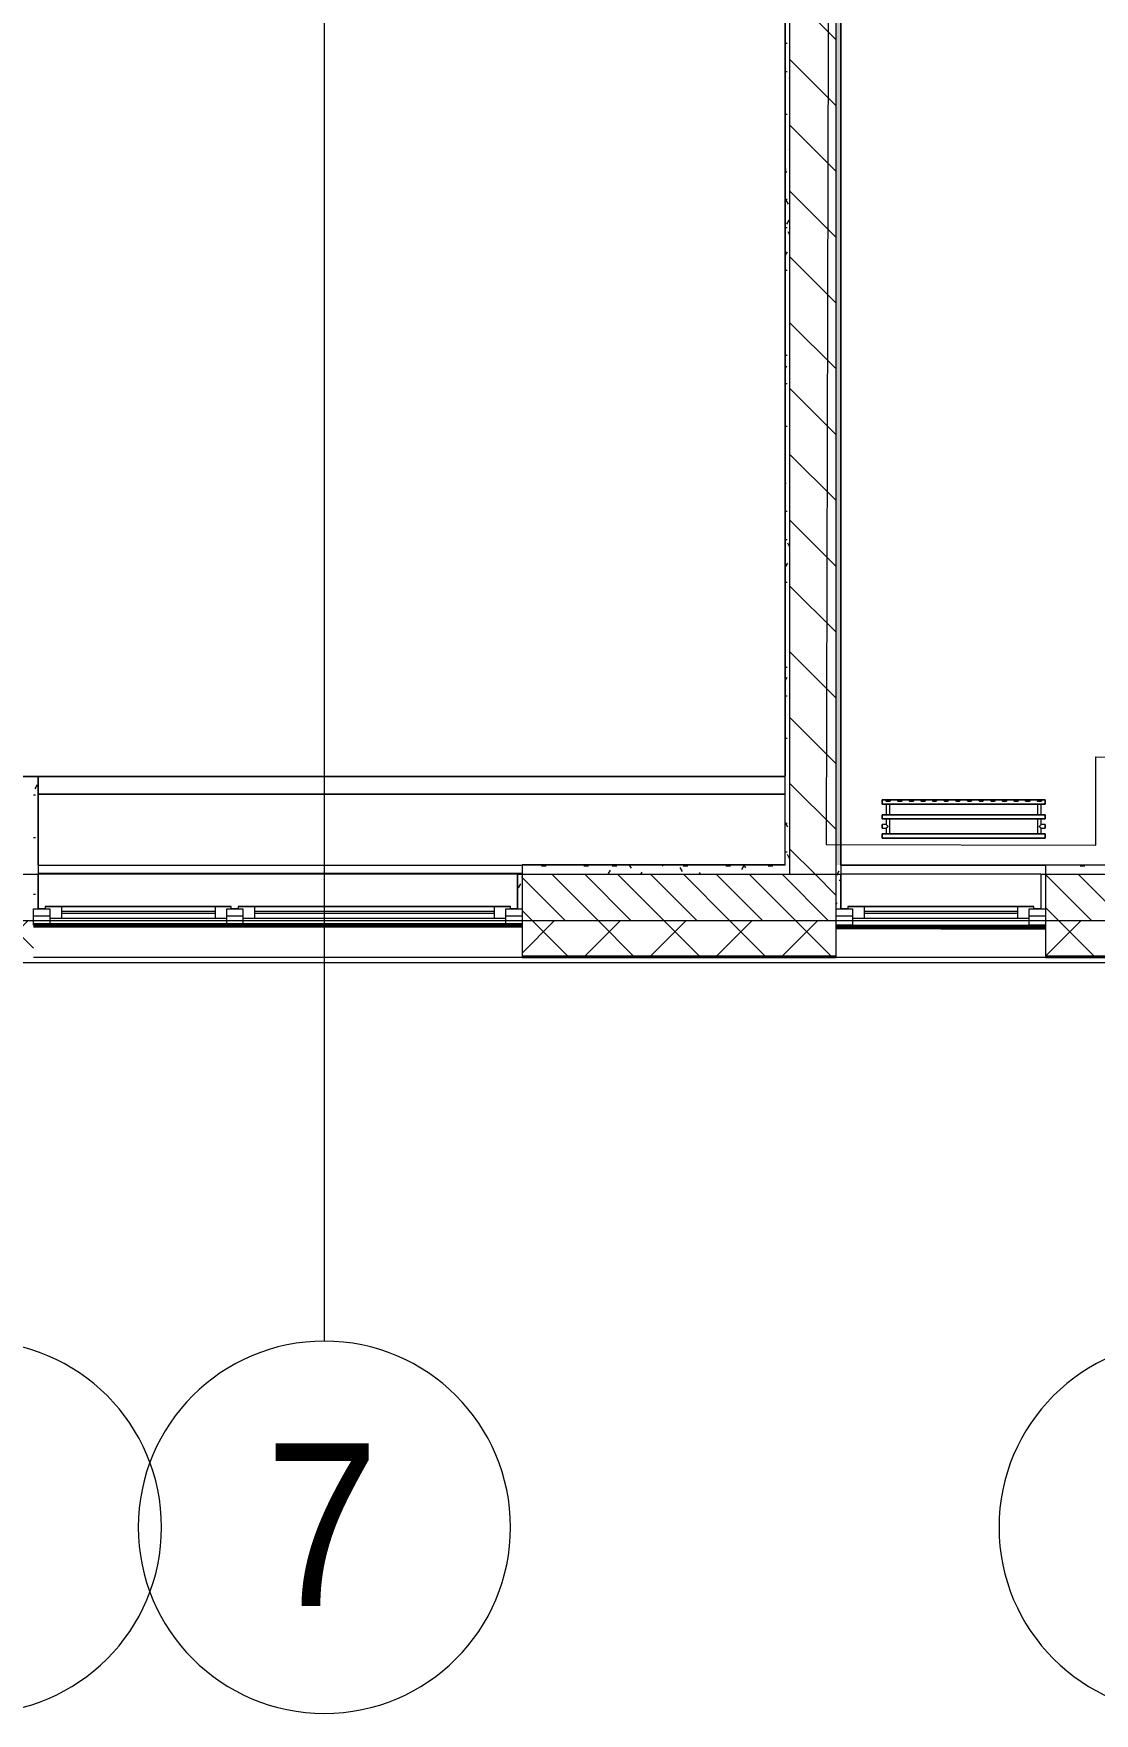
# Model space of a CAD drawing. Header units: millimetres. Extents: x -1113 to 415037, y -3642 to 28069.
# Drawn here: x 17325 to 21885, y -3642 to 3577 of the extents above; entities that cross this region are included whole.
import ezdxf

# ---------------------------------------------------------------- set-up
doc = ezdxf.new("R2010")
doc.units = ezdxf.units.MM
doc.linetypes.add('Осевая', pattern=[6350, 1270, -952.5, 3175, -952.5])
for name, color, linetype, lineweight in [('0) Стена 3.93м', 3, 'Continuous', 60), ('1) Окна 2.25м-', 6, 'Continuous', 60), ('A-AREA-BNDY', 7, 'Continuous', 5), ('A-FLOR', 7, 'Continuous', 9), ('A-GLAZ', 7, 'Continuous', 9), ('A-GLAZ-1', 7, 'Continuous', 5), ('A-WALL', 7, 'Continuous', 5), ('I-WALL', 7, 'Continuous', 5), ('Оси', 7, 'Continuous', 9), ('Оси-1', 7, 'Continuous', 20), ('Оси-2', 7, 'Осевая', 9)]:
    doc.layers.add(name, color=color, linetype=linetype, lineweight=lineweight)
for name, color, linetype, lineweight, true_color in [('A-WALL-1', 9, 'Continuous', 5, 0x808080), ('A-WALL-FNSH-1', 9, 'Continuous', 5, 0x808080), ('M-EQPM-1', 7, 'Continuous', 9, 0xb2b2b2)]:
    doc.layers.add(name, color=color, linetype=linetype, lineweight=lineweight, true_color=true_color)
doc.styles.add('Arial', font='arial.ttf', dxfattribs={"width": 0.9, "height": 700})
pattern_1 = [(0, (0, 0), (243.84, 60.96), [20.117, -162.763, 20.117, -162.763, -975.36]), (0, (0, 0), (243.84, 60.96), [-365.76, 20.117, -345.643, 20.117, -162.763, -426.72]), (0, (0, 0), (243.84, 60.96), [-914.4, 20.117, -101.803, 20.117, -284.683]), (120, (91.44, 30.48), (-174.71291, 180.69163), [20.117, -162.763, 20.117, -162.763, -975.36]), (120, (91.44, 30.48), (-174.71291, 180.69163), [-365.76, 20.117, -345.643, 20.117, -162.763, -426.72]), (120, (91.44, 30.48), (-174.71291, 180.69163), [-914.4, 20.117, -101.803, 20.117, -284.683]), (240, (121.92, 152.4), (-69.12709, -241.65163), [20.117, -162.763, 20.117, -162.763, -975.36]), (240, (121.92, 152.4), (-69.12709, -241.65163), [-365.76, 20.117, -345.643, 20.117, -162.763, -426.72]), (240, (121.92, 152.4), (-69.12709, -241.65163), [-914.4, 20.117, -101.803, 20.117, -284.683])]

# ---------------------------------------------------------------- blocks, each defined once
blk = doc.blocks.new('120_Окно_СКБ_2Ст - 120_Окно_СКБ_2Ст 2100х2500 _мал створка справа_-22445857-Объем проектирования 1 этажа')
at = {"layer": 'A-GLAZ'}
for p, q in [((-1050, -127), (-1050, -57)), ((-1050, -57), (-980, -57)), ((-980, -57), (-980, -127)), ((150, -127), (150, -57)), ((150, -57), (220, -57)), ((220, -57), (220, -127)), ((980, -127), (980, -57)), ((980, -57), (1050, -57)), ((1050, -57), (1050, -127)), ((-980, -127), (-1050, -127)), ((-980, -127), (-1000, -127)), ((-1000, -127), (-1000, -137)), ((-1000, -137), (170, -137)), ((170, -137), (-1000, -137)), ((150, -87), (-980, -87)), ((-980, -87), (-980, -127)), ((-930, -137), (-930, -87)), ((100, -137), (100, -87)), ((150, -127), (150, -87)), ((220, -127), (150, -127)), ((170, -127), (150, -127)), ((170, -137), (170, -127)), ((220, -127), (200, -127)), ((200, -127), (200, -137)), ((200, -137), (1000, -137)), ((1000, -137), (200, -137)), ((980, -87), (220, -87)), ((220, -87), (220, -127)), ((270, -137), (270, -87)), ((930, -137), (930, -87)), ((980, -127), (980, -87)), ((1050, -127), (980, -127)), ((1000, -127), (980, -127)), ((1000, -137), (1000, -127))]:
    blk.add_line(p, q, dxfattribs=at)
at = {"layer": 'A-GLAZ-1'}
for p, q in [((1050, -57), (-1050, -57)), ((-1030, -127), (-1000, -127)), ((-930, -107), (100, -107)), ((100, -117), (-930, -117)), ((170, -127), (200, -127)), ((270, -107), (930, -107)), ((930, -117), (270, -117)), ((1000, -127), (1030, -127))]:
    blk.add_line(p, q, dxfattribs=at)
blk = doc.blocks.new('120_Окно_СКБ_1Ст - 120_Окно_СКБ_1Ст 900х2500_h_-V46-Объем проектирования 1 этажа')
at = {"layer": 'A-GLAZ'}
for p, q in [((-450, -127), (-450, -57)), ((-450, -57), (-380, -57)), ((-380, -57), (-380, -127)), ((380, -127), (380, -57)), ((380, -57), (450, -57)), ((450, -57), (450, -127)), ((-380, -127), (-450, -127)), ((-380, -127), (-400, -127)), ((-400, -127), (-400, -137)), ((-400, -137), (400, -137)), ((400, -137), (-400, -137)), ((380, -87), (-380, -87)), ((-380, -87), (-380, -127)), ((-330, -137), (-330, -87)), ((330, -137), (330, -87)), ((380, -127), (380, -87)), ((450, -127), (380, -127)), ((400, -127), (380, -127)), ((400, -137), (400, -127))]:
    blk.add_line(p, q, dxfattribs=at)
at = {"layer": 'A-GLAZ-1'}
for p, q in [((450, -57), (-450, -57)), ((-430, -127), (-400, -127)), ((-330, -107), (330, -107)), ((330, -117), (-330, -117)), ((400, -127), (430, -127))]:
    blk.add_line(p, q, dxfattribs=at)
blk = doc.blocks.new('radiator_prado_classic_z_tip_30_po exemplyaru - Classic Z Тип 30-500-30677900-Объем проектирования 1 этажа')
at = {"layer": 'M-EQPM-1'}
for p, q in [((0, 228), (0, 210)), ((700, 228), (0, 228)), ((0, 210), (0, 228)), ((0, 228), (12.5, 228)), ((12.5, 228), (37.5, 228)), ((37.5, 228), (12.5, 228)), ((12.5, 228), (37.5, 228)), ((12.5, 228), (17.5, 223)), ((12.5, 228), (17.5, 223)), ((32.5, 223), (17.5, 223)), ((17.5, 223), (32.5, 223)), ((32.5, 223), (37.5, 228)), ((37.5, 228), (32.5, 223)), ((37.5, 228), (62.5, 228)), ((62.5, 228), (87.5, 228)), ((87.5, 228), (62.5, 228)), ((62.5, 228), (87.5, 228)), ((62.5, 228), (67.5, 223)), ((62.5, 228), (67.5, 223)), ((82.5, 223), (67.5, 223)), ((67.5, 223), (82.5, 223)), ((82.5, 223), (87.5, 228)), ((87.5, 228), (82.5, 223)), ((87.5, 228), (112.5, 228)), ((112.5, 228), (137.5, 228)), ((137.5, 228), (112.5, 228)), ((112.5, 228), (137.5, 228)), ((112.5, 228), (117.5, 223)), ((112.5, 228), (117.5, 223)), ((132.5, 223), (117.5, 223)), ((117.5, 223), (132.5, 223)), ((132.5, 223), (137.5, 228)), ((137.5, 228), (132.5, 223)), ((137.5, 228), (162.5, 228)), ((162.5, 228), (187.5, 228)), ((187.5, 228), (162.5, 228)), ((162.5, 228), (187.5, 228)), ((162.5, 228), (167.5, 223)), ((162.5, 228), (167.5, 223)), ((182.5, 223), (167.5, 223)), ((167.5, 223), (182.5, 223)), ((182.5, 223), (187.5, 228)), ((187.5, 228), (182.5, 223)), ((187.5, 228), (212.5, 228)), ((212.5, 228), (237.5, 228)), ((237.5, 228), (212.5, 228)), ((212.5, 228), (237.5, 228)), ((212.5, 228), (217.5, 223)), ((212.5, 228), (217.5, 223)), ((232.5, 223), (217.5, 223)), ((217.5, 223), (232.5, 223)), ((232.5, 223), (237.5, 228)), ((237.5, 228), (232.5, 223)), ((237.5, 228), (262.5, 228)), ((262.5, 228), (287.5, 228)), ((287.5, 228), (262.5, 228)), ((262.5, 228), (287.5, 228)), ((262.5, 228), (267.5, 223)), ((262.5, 228), (267.5, 223)), ((282.5, 223), (267.5, 223)), ((267.5, 223), (282.5, 223)), ((282.5, 223), (287.5, 228)), ((287.5, 228), (282.5, 223)), ((287.5, 228), (312.5, 228)), ((312.5, 228), (337.5, 228)), ((337.5, 228), (312.5, 228)), ((312.5, 228), (337.5, 228)), ((312.5, 228), (317.5, 223)), ((312.5, 228), (317.5, 223)), ((332.5, 223), (317.5, 223)), ((317.5, 223), (332.5, 223)), ((332.5, 223), (337.5, 228)), ((337.5, 228), (332.5, 223)), ((337.5, 228), (362.5, 228)), ((362.5, 228), (387.5, 228)), ((387.5, 228), (362.5, 228)), ((362.5, 228), (387.5, 228)), ((362.5, 228), (367.5, 223)), ((362.5, 228), (367.5, 223)), ((382.5, 223), (367.5, 223)), ((367.5, 223), (382.5, 223)), ((382.5, 223), (387.5, 228)), ((387.5, 228), (382.5, 223)), ((387.5, 228), (412.5, 228)), ((412.5, 228), (437.5, 228)), ((437.5, 228), (412.5, 228)), ((412.5, 228), (437.5, 228)), ((412.5, 228), (417.5, 223)), ((412.5, 228), (417.5, 223)), ((432.5, 223), (417.5, 223)), ((417.5, 223), (432.5, 223)), ((432.5, 223), (437.5, 228)), ((437.5, 228), (432.5, 223)), ((437.5, 228), (462.5, 228)), ((462.5, 228), (487.5, 228)), ((487.5, 228), (462.5, 228)), ((462.5, 228), (487.5, 228)), ((462.5, 228), (467.5, 223)), ((462.5, 228), (467.5, 223)), ((482.5, 223), (467.5, 223)), ((467.5, 223), (482.5, 223)), ((482.5, 223), (487.5, 228)), ((487.5, 228), (482.5, 223)), ((487.5, 228), (512.5, 228)), ((512.5, 228), (537.5, 228)), ((537.5, 228), (512.5, 228)), ((512.5, 228), (537.5, 228)), ((512.5, 228), (517.5, 223)), ((512.5, 228), (517.5, 223)), ((532.5, 223), (517.5, 223)), ((517.5, 223), (532.5, 223)), ((532.5, 223), (537.5, 228)), ((537.5, 228), (532.5, 223)), ((537.5, 228), (562.5, 228)), ((562.5, 228), (587.5, 228)), ((587.5, 228), (562.5, 228)), ((562.5, 228), (587.5, 228)), ((562.5, 228), (567.5, 223)), ((562.5, 228), (567.5, 223)), ((582.5, 223), (567.5, 223)), ((567.5, 223), (582.5, 223)), ((582.5, 223), (587.5, 228)), ((587.5, 228), (582.5, 223)), ((587.5, 228), (612.5, 228)), ((612.5, 228), (637.5, 228)), ((637.5, 228), (612.5, 228)), ((612.5, 228), (637.5, 228)), ((612.5, 228), (617.5, 223)), ((617.5, 223), (612.5, 228)), ((632.5, 223), (617.5, 223)), ((617.5, 223), (632.5, 223)), ((632.5, 223), (637.5, 228)), ((637.5, 228), (632.5, 223)), ((637.5, 228), (662.5, 228)), ((662.5, 228), (687.5, 228)), ((687.5, 228), (662.5, 228)), ((662.5, 228), (687.5, 228)), ((662.5, 228), (667.5, 223)), ((662.5, 228), (667.5, 223)), ((682.5, 223), (667.5, 223)), ((667.5, 223), (682.5, 223)), ((682.5, 223), (687.5, 228)), ((687.5, 228), (682.5, 223)), ((689.2, 228), (700, 228)), ((700, 210), (700, 228)), ((700, 228), (700, 210)), ((0, 210), (700, 210)), ((17.8, 210), (0, 210)), ((700, 164), (0, 164)), ((0, 164), (0, 146)), ((0, 146), (0, 164)), ((0, 164), (17.8, 164)), ((0, 146), (700, 146)), ((18.5, 146), (0, 146)), ((17.5, 210), (17.5, 164)), ((17.5, 210), (17.5, 164)), ((17.8, 210), (17.5, 210)), ((17.5, 210), (17.8, 210)), ((17.8, 210), (17.5, 210)), ((17.5, 210), (32.5, 210)), ((17.8, 164), (17.5, 164)), ((17.5, 164), (17.8, 164)), ((17.8, 164), (17.5, 164)), ((17.5, 164), (32.5, 164)), ((17.5, 146), (17.5, 121.5)), ((17.5, 146), (17.5, 121.5)), ((17.5, 146), (18.5, 146)), ((18.5, 146), (17.5, 146)), ((17.5, 146), (18.5, 146)), ((32.5, 146), (17.5, 146)), ((32.2, 210), (17.8, 210)), ((17.8, 210), (32.2, 210)), ((32.2, 210), (17.8, 210)), ((32.2, 164), (17.8, 164)), ((17.8, 164), (32.2, 164)), ((32.2, 164), (17.8, 164)), ((18.5, 146), (32.2, 146)), ((32.2, 146), (18.5, 146)), ((18.5, 146), (32.2, 146)), ((32.5, 210), (32.2, 210)), ((32.2, 210), (32.5, 210)), ((32.5, 210), (32.2, 210)), ((667.8, 210), (32.2, 210)), ((32.5, 164), (32.2, 164)), ((32.2, 164), (32.5, 164)), ((32.5, 164), (32.2, 164)), ((32.2, 164), (667.8, 164)), ((32.2, 146), (32.5, 146)), ((32.5, 146), (32.2, 146)), ((32.2, 146), (32.5, 146)), ((667.8, 146), (32.2, 146)), ((32.5, 164), (32.5, 210)), ((32.5, 164), (32.5, 210)), ((32.5, 82), (32.5, 146)), ((32.5, 82), (32.5, 146)), ((667.5, 210), (667.5, 164)), ((667.5, 210), (667.5, 164)), ((667.8, 210), (667.5, 210)), ((667.5, 210), (682.5, 210)), ((667.8, 210), (667.5, 210)), ((667.5, 210), (667.8, 210)), ((667.8, 164), (667.5, 164)), ((667.5, 164), (682.5, 164)), ((667.8, 164), (667.5, 164)), ((667.5, 164), (667.8, 164)), ((667.5, 146), (667.5, 82)), ((667.5, 146), (667.5, 82)), ((667.5, 146), (667.8, 146)), ((682.5, 146), (667.5, 146)), ((667.5, 146), (667.8, 146)), ((667.8, 146), (667.5, 146)), ((668.5, 210), (667.8, 210)), ((682.2, 210), (667.8, 210)), ((667.8, 210), (682.2, 210)), ((675, 164), (667.8, 164)), ((682.2, 164), (667.8, 164)), ((667.8, 164), (682.2, 164)), ((667.8, 146), (675, 146)), ((667.8, 146), (681.5, 146)), ((681.5, 146), (667.8, 146)), ((671.2, 210), (668.5, 210)), ((673.1, 210), (671.2, 210)), ((682.2, 210), (673.1, 210)), ((678.7, 164), (675, 164)), ((675, 146), (681.5, 146)), ((682.2, 164), (678.7, 164)), ((681.5, 146), (682.5, 146)), ((681.5, 146), (682.5, 146)), ((682.5, 146), (681.5, 146)), ((700, 146), (681.5, 146)), ((682.5, 210), (682.2, 210)), ((682.5, 210), (682.2, 210)), ((682.2, 210), (682.5, 210)), ((700, 210), (682.2, 210)), ((682.5, 164), (682.2, 164)), ((682.5, 164), (682.2, 164)), ((682.2, 164), (682.5, 164)), ((682.2, 164), (700, 164)), ((682.5, 164), (682.5, 210)), ((682.5, 164), (682.5, 210)), ((682.5, 121.5), (682.5, 146)), ((682.5, 121.5), (682.5, 146)), ((700, 146), (700, 164)), ((700, 164), (700, 146)), ((17.5, 121.5), (0, 121.5)), ((17.5, 121.5), (0, 121.5)), ((0, 121.5), (0, 120.5)), ((0, 106.5), (0, 121.5)), ((0, 120.5), (0, 107.5)), ((0, 120.5), (0, 119.3)), ((0, 114), (0, 120.5)), ((0, 120.5), (0, 120.5)), ((0, 119.3), (0, 117.8)), ((0, 117.8), (0, 114)), ((0, 114), (0, 110.3)), ((0, 107.5), (0, 114)), ((0, 110.3), (0, 108.7)), ((0, 108.7), (0, 107.5)), ((0, 107.5), (0, 106.5)), ((0, 107.5), (0, 107.5)), ((0, 106.5), (17.5, 106.5)), ((0, 106.5), (17.5, 106.5)), ((700, 82), (0, 82)), ((0, 82), (0, 64)), ((0, 64), (0, 82)), ((0, 82), (18.5, 82)), ((17.5, 106.5), (17.5, 82)), ((17.5, 106.5), (17.5, 82)), ((18.5, 82), (17.5, 82)), ((17.5, 82), (18.5, 82)), ((18.5, 82), (17.5, 82)), ((17.5, 82), (32.5, 82)), ((32.2, 82), (18.5, 82)), ((18.5, 82), (32.2, 82)), ((32.2, 82), (18.5, 82)), ((32.5, 82), (32.2, 82)), ((32.2, 82), (32.5, 82)), ((32.5, 82), (32.2, 82)), ((32.2, 82), (667.8, 82)), ((667.8, 82), (667.5, 82)), ((667.5, 82), (682.5, 82)), ((667.8, 82), (667.5, 82)), ((667.5, 82), (667.8, 82)), ((669.7, 82), (667.8, 82)), ((681.5, 82), (667.8, 82)), ((667.8, 82), (681.5, 82)), ((681.5, 82), (669.7, 82)), ((682.5, 82), (681.5, 82)), ((682.5, 82), (681.5, 82)), ((681.5, 82), (682.5, 82)), ((681.5, 82), (700, 82)), ((700, 121.5), (682.5, 121.5)), ((700, 121.5), (682.5, 121.5)), ((682.5, 82), (682.5, 106.5)), ((682.5, 106.5), (700, 106.5)), ((682.5, 82), (682.5, 106.5)), ((682.5, 106.5), (700, 106.5)), ((700, 121.5), (700, 106.5)), ((700, 120.5), (700, 121.5)), ((700, 121.5), (700, 120.5)), ((700, 120.5), (700, 121.5)), ((700, 107.5), (700, 120.5)), ((700, 120.5), (700, 107.5)), ((700, 107.5), (700, 120.5)), ((700, 106.5), (700, 107.5)), ((700, 107.5), (700, 106.5)), ((700, 106.5), (700, 107.5)), ((700, 64), (700, 82)), ((700, 82), (700, 64)), ((700, 64), (0, 64)), ((0, 64), (700, 64))]:
    blk.add_line(p, q, dxfattribs=at)
for points, knots in [([(18.5, 120.5), (18.4, 120.6), (18.3, 120.7), (18.1, 120.9), (17.9, 121.1), (17.8, 121.2), (17.7, 121.3), (17.5, 121.5), (17.5, 121.5), (17.5, 121.5)], [0.7142857, 0.7142857, 0.7142857, 0.7142857, 0.75, 0.7857143, 0.8214286, 0.8571429, 0.8928571, 0.9285714, 1, 1, 1, 1]), ([(17.5, 121.5), (17.5, 121.5), (17.5, 121.5), (17.7, 121.3), (17.8, 121.2), (17.9, 121.1), (18.1, 120.9), (18.3, 120.7), (18.4, 120.6), (18.5, 120.5)], [0, 0, 0, 0, 0.0714286, 0.1071429, 0.1428571, 0.1785714, 0.2142857, 0.25, 0.2857143, 0.2857143, 0.2857143, 0.2857143]), ([(17.5, 121.5), (17.5, 121.5), (17.5, 121.5), (17.7, 121.3), (17.8, 121.2), (17.9, 121.1), (18.1, 120.9), (18.3, 120.7), (18.4, 120.6), (18.5, 120.5)], [0, 0, 0, 0, 0.0714286, 0.1071429, 0.1428571, 0.1785714, 0.2142857, 0.25, 0.2857143, 0.2857143, 0.2857143, 0.2857143]), ([(25, 114), (24.5, 114.5), (23.6, 115.4), (22.4, 116.6), (21.6, 117.4), (21.1, 117.9), (20.8, 118.2), (20.5, 118.5), (20.2, 118.8), (19.8, 119.1), (19.6, 119.4), (19.3, 119.7), (19, 120), (18.7, 120.3), (18.5, 120.5), (18.3, 120.7), (18.1, 120.9), (17.9, 121.1), (17.8, 121.2), (17.7, 121.3), (17.5, 121.5), (17.5, 121.5), (17.5, 121.5)], [0, 0, 0, 0, 0.142857, 0.285714, 0.357143, 0.392857, 0.428571, 0.464286, 0.5, 0.535714, 0.571429, 0.607143, 0.642857, 0.678571, 0.714286, 0.75, 0.785714, 0.821429, 0.857143, 0.892857, 0.928571, 1, 1, 1, 1]), ([(17.5, 106.5), (17.5, 106.5), (17.5, 106.5), (17.7, 106.7), (17.8, 106.8), (17.9, 106.9), (18.1, 107.1), (18.3, 107.3), (18.5, 107.5), (18.7, 107.7), (19, 108), (19.3, 108.3), (19.6, 108.6), (19.8, 108.9), (20.3, 109.3), (20.7, 109.7), (21.1, 110.1), (21.6, 110.6), (22.4, 111.4), (23.6, 112.6), (24.5, 113.5), (25, 114)], [0, 0, 0, 0, 0.071429, 0.107143, 0.142857, 0.178571, 0.214286, 0.25, 0.285714, 0.321429, 0.357143, 0.392857, 0.428571, 0.464286, 0.5, 0.571429, 0.607143, 0.642857, 0.714286, 0.857143, 1, 1, 1, 1]), ([(17.5, 106.5), (17.5, 106.5), (17.5, 106.5), (17.7, 106.7), (17.8, 106.8), (17.9, 106.9), (18.1, 107.1), (18.3, 107.3), (18.4, 107.4), (18.5, 107.5)], [0, 0, 0, 0, 0.0714286, 0.1071429, 0.1428571, 0.1785714, 0.2142857, 0.25, 0.2857143, 0.2857143, 0.2857143, 0.2857143]), ([(18.5, 107.5), (18.4, 107.4), (18.3, 107.3), (18.1, 107.1), (17.9, 106.9), (17.8, 106.8), (17.7, 106.7), (17.5, 106.5), (17.5, 106.5), (17.5, 106.5)], [0.7142857, 0.7142857, 0.7142857, 0.7142857, 0.75, 0.7857143, 0.8214286, 0.8571429, 0.8928571, 0.9285714, 1, 1, 1, 1]), ([(18.5, 107.5), (18.4, 107.4), (18.3, 107.3), (18.1, 107.1), (17.9, 106.9), (17.8, 106.8), (17.7, 106.7), (17.5, 106.5), (17.5, 106.5), (17.5, 106.5)], [0.7142857, 0.7142857, 0.7142857, 0.7142857, 0.75, 0.7857143, 0.8214286, 0.8571429, 0.8928571, 0.9285714, 1, 1, 1, 1]), ([(22.1, 116.9), (21.9, 117.1), (21.6, 117.4), (21.1, 117.9), (20.8, 118.2), (20.5, 118.5), (20.2, 118.8), (19.9, 119.2), (19.7, 119.3), (19.6, 119.4)], [0.2857143, 0.2857143, 0.2857143, 0.2857143, 0.3571429, 0.3928571, 0.4285714, 0.4642857, 0.5, 0.5357143, 0.5714286, 0.5714286, 0.5714286, 0.5714286]), ([(19.6, 119.4), (19.7, 119.3), (19.9, 119.2), (20.3, 118.7), (20.7, 118.3), (21.1, 117.9), (21.6, 117.4), (21.9, 117.1), (22.1, 116.9)], [0.4285714, 0.4285714, 0.4285714, 0.4285714, 0.4642857, 0.5, 0.5714286, 0.6071429, 0.6428571, 0.7142857, 0.7142857, 0.7142857, 0.7142857]), ([(19.6, 119.4), (19.7, 119.3), (19.8, 119.1), (20.3, 118.7), (20.7, 118.3), (21.1, 117.9), (21.6, 117.4), (21.9, 117.1), (22.1, 116.9)], [0.4285714, 0.4285714, 0.4285714, 0.4285714, 0.4642857, 0.5, 0.5714286, 0.6071429, 0.6428571, 0.7142857, 0.7142857, 0.7142857, 0.7142857]), ([(19.6, 108.6), (19.7, 108.7), (19.9, 108.8), (20.3, 109.3), (20.7, 109.7), (21.1, 110.1), (21.6, 110.6), (21.9, 110.9), (22.1, 111.1)], [0.4285714, 0.4285714, 0.4285714, 0.4285714, 0.4642857, 0.5, 0.5714286, 0.6071429, 0.6428571, 0.7142857, 0.7142857, 0.7142857, 0.7142857]), ([(22.1, 111.1), (21.9, 110.9), (21.6, 110.6), (21.1, 110.1), (20.8, 109.8), (20.5, 109.5), (20.2, 109.2), (19.9, 108.8), (19.7, 108.7), (19.6, 108.6)], [0.2857143, 0.2857143, 0.2857143, 0.2857143, 0.3571429, 0.3928571, 0.4285714, 0.4642857, 0.5, 0.5357143, 0.5714286, 0.5714286, 0.5714286, 0.5714286]), ([(22.1, 111.1), (21.9, 110.9), (21.6, 110.6), (21.1, 110.1), (20.8, 109.8), (20.5, 109.5), (20.2, 109.2), (19.8, 108.9), (19.7, 108.7), (19.6, 108.6)], [0.2857143, 0.2857143, 0.2857143, 0.2857143, 0.3571429, 0.3928571, 0.4285714, 0.4642857, 0.5, 0.5357143, 0.5714286, 0.5714286, 0.5714286, 0.5714286]), ([(675, 114), (675.5, 114.5), (676.4, 115.4), (677.6, 116.6), (678.4, 117.4), (678.9, 117.9), (679.2, 118.2), (679.5, 118.5), (679.8, 118.8), (680.1, 119.2), (680.4, 119.4), (680.7, 119.7), (681, 120), (681.3, 120.3), (681.5, 120.5), (681.7, 120.7), (681.9, 120.9), (682.1, 121.1), (682.2, 121.2), (682.3, 121.3), (682.5, 121.5), (682.5, 121.5), (682.5, 121.5)], [0, 0, 0, 0, 0.142857, 0.285714, 0.357143, 0.392857, 0.428571, 0.464286, 0.5, 0.535714, 0.571429, 0.607143, 0.642857, 0.678571, 0.714286, 0.75, 0.785714, 0.821429, 0.857143, 0.892857, 0.928571, 1, 1, 1, 1]), ([(682.5, 106.5), (682.5, 106.5), (682.5, 106.5), (682.3, 106.7), (682.2, 106.8), (682.1, 106.9), (681.9, 107.1), (681.7, 107.3), (681.5, 107.5), (681.3, 107.7), (681, 108), (680.7, 108.3), (680.4, 108.6), (680.1, 108.8), (679.7, 109.3), (679.3, 109.7), (678.9, 110.1), (678.4, 110.6), (677.6, 111.4), (676.4, 112.6), (675.5, 113.5), (675, 114)], [0, 0, 0, 0, 0.071429, 0.107143, 0.142857, 0.178571, 0.214286, 0.25, 0.285714, 0.321429, 0.357143, 0.392857, 0.428571, 0.464286, 0.5, 0.571429, 0.607143, 0.642857, 0.714286, 0.857143, 1, 1, 1, 1]), ([(680.4, 119.4), (680.3, 119.3), (680.1, 119.2), (679.7, 118.7), (679.3, 118.3), (678.9, 117.9), (678.4, 117.4), (678.1, 117.1), (677.9, 116.9)], [0.4285714, 0.4285714, 0.4285714, 0.4285714, 0.4642857, 0.5, 0.5714286, 0.6071429, 0.6428571, 0.7142857, 0.7142857, 0.7142857, 0.7142857]), ([(680.4, 119.4), (680.3, 119.3), (680.1, 119.2), (679.7, 118.7), (679.3, 118.3), (678.9, 117.9), (678.4, 117.4), (678.1, 117.1), (677.9, 116.9)], [0.4285714, 0.4285714, 0.4285714, 0.4285714, 0.4642857, 0.5, 0.5714286, 0.6071429, 0.6428571, 0.7142857, 0.7142857, 0.7142857, 0.7142857]), ([(677.9, 116.9), (678.1, 117.1), (678.4, 117.4), (678.9, 117.9), (679.2, 118.2), (679.5, 118.5), (679.8, 118.8), (680.1, 119.2), (680.3, 119.3), (680.4, 119.4)], [0.2857143, 0.2857143, 0.2857143, 0.2857143, 0.3571429, 0.3928571, 0.4285714, 0.4642857, 0.5, 0.5357143, 0.5714286, 0.5714286, 0.5714286, 0.5714286]), ([(677.9, 111.1), (678.1, 110.9), (678.4, 110.6), (678.9, 110.1), (679.2, 109.8), (679.5, 109.5), (679.8, 109.2), (680.1, 108.8), (680.3, 108.7), (680.4, 108.6)], [0.2857143, 0.2857143, 0.2857143, 0.2857143, 0.3571429, 0.3928571, 0.4285714, 0.4642857, 0.5, 0.5357143, 0.5714286, 0.5714286, 0.5714286, 0.5714286]), ([(677.9, 111.1), (678.1, 110.9), (678.4, 110.6), (678.9, 110.1), (679.2, 109.8), (679.5, 109.5), (679.8, 109.2), (680.1, 108.8), (680.3, 108.7), (680.4, 108.6)], [0.2857143, 0.2857143, 0.2857143, 0.2857143, 0.3571429, 0.3928571, 0.4285714, 0.4642857, 0.5, 0.5357143, 0.5714286, 0.5714286, 0.5714286, 0.5714286]), ([(680.4, 108.6), (680.3, 108.7), (680.1, 108.8), (679.7, 109.3), (679.3, 109.7), (678.9, 110.1), (678.4, 110.6), (678.1, 110.9), (677.9, 111.1)], [0.4285714, 0.4285714, 0.4285714, 0.4285714, 0.4642857, 0.5, 0.5714286, 0.6071429, 0.6428571, 0.7142857, 0.7142857, 0.7142857, 0.7142857]), ([(682.5, 121.5), (682.5, 121.5), (682.5, 121.5), (682.3, 121.3), (682.2, 121.2), (682.1, 121.1), (681.9, 120.9), (681.7, 120.7), (681.6, 120.6), (681.5, 120.5)], [0, 0, 0, 0, 0.0714286, 0.1071429, 0.1428571, 0.1785714, 0.2142857, 0.25, 0.2857143, 0.2857143, 0.2857143, 0.2857143]), ([(682.5, 121.5), (682.5, 121.5), (682.5, 121.5), (682.3, 121.3), (682.2, 121.2), (682.1, 121.1), (681.9, 120.9), (681.7, 120.7), (681.6, 120.6), (681.5, 120.5)], [0, 0, 0, 0, 0.0714286, 0.1071429, 0.1428571, 0.1785714, 0.2142857, 0.25, 0.2857143, 0.2857143, 0.2857143, 0.2857143]), ([(681.5, 120.5), (681.6, 120.6), (681.7, 120.7), (681.9, 120.9), (682.1, 121.1), (682.2, 121.2), (682.3, 121.3), (682.5, 121.5), (682.5, 121.5), (682.5, 121.5)], [0.7142857, 0.7142857, 0.7142857, 0.7142857, 0.75, 0.7857143, 0.8214286, 0.8571429, 0.8928571, 0.9285714, 1, 1, 1, 1]), ([(681.5, 107.5), (681.6, 107.4), (681.7, 107.3), (681.9, 107.1), (682.1, 106.9), (682.2, 106.8), (682.3, 106.7), (682.5, 106.5), (682.5, 106.5), (682.5, 106.5)], [0.7142857, 0.7142857, 0.7142857, 0.7142857, 0.75, 0.7857143, 0.8214286, 0.8571429, 0.8928571, 0.9285714, 1, 1, 1, 1]), ([(681.5, 107.5), (681.6, 107.4), (681.7, 107.3), (681.9, 107.1), (682.1, 106.9), (682.2, 106.8), (682.3, 106.7), (682.5, 106.5), (682.5, 106.5), (682.5, 106.5)], [0.7142857, 0.7142857, 0.7142857, 0.7142857, 0.75, 0.7857143, 0.8214286, 0.8571429, 0.8928571, 0.9285714, 1, 1, 1, 1]), ([(682.5, 106.5), (682.5, 106.5), (682.5, 106.5), (682.3, 106.7), (682.2, 106.8), (682.1, 106.9), (681.9, 107.1), (681.7, 107.3), (681.6, 107.4), (681.5, 107.5)], [0, 0, 0, 0, 0.0714286, 0.1071429, 0.1428571, 0.1785714, 0.2142857, 0.25, 0.2857143, 0.2857143, 0.2857143, 0.2857143])]:
    blk.add_open_spline(points, degree=3, knots=knots, dxfattribs=at)
for points in [[(19.6, 119.4), (19.5, 119.5), (19.3, 119.7), (19, 120), (18.7, 120.3), (18.6, 120.4), (18.5, 120.5)], [(18.5, 120.5), (18.6, 120.4), (18.7, 120.3), (19, 120), (19.3, 119.7), (19.5, 119.5), (19.6, 119.4)], [(18.5, 120.5), (18.6, 120.4), (18.7, 120.3), (19, 120), (19.3, 119.7), (19.5, 119.5), (19.6, 119.4)], [(18.5, 107.5), (18.6, 107.6), (18.7, 107.7), (19, 108), (19.3, 108.3), (19.5, 108.5), (19.6, 108.6)], [(19.6, 108.6), (19.5, 108.5), (19.3, 108.3), (19, 108), (18.7, 107.7), (18.6, 107.6), (18.5, 107.5)], [(19.6, 108.6), (19.5, 108.5), (19.3, 108.3), (19, 108), (18.7, 107.7), (18.6, 107.6), (18.5, 107.5)], [(25, 114), (24.5, 114.5), (23.6, 115.4), (22.6, 116.4), (22.1, 116.9)], [(22.1, 116.9), (22.6, 116.4), (23.6, 115.4), (24.5, 114.5), (25, 114)], [(22.1, 116.9), (22.6, 116.4), (23.6, 115.4), (24.5, 114.5), (25, 114)], [(22.1, 111.1), (22.6, 111.6), (23.6, 112.6), (24.5, 113.5), (25, 114)], [(25, 114), (24.5, 113.5), (23.6, 112.6), (22.6, 111.6), (22.1, 111.1)], [(25, 114), (24.5, 113.5), (23.6, 112.6), (22.6, 111.6), (22.1, 111.1)], [(677.9, 116.9), (677.4, 116.4), (676.4, 115.4), (675.5, 114.5), (675, 114)], [(677.9, 116.9), (677.4, 116.4), (676.4, 115.4), (675.5, 114.5), (675, 114)], [(675, 114), (675.5, 114.5), (676.4, 115.4), (677.4, 116.4), (677.9, 116.9)], [(675, 114), (675.5, 113.5), (676.4, 112.6), (677.4, 111.6), (677.9, 111.1)], [(675, 114), (675.5, 113.5), (676.4, 112.6), (677.4, 111.6), (677.9, 111.1)], [(677.9, 111.1), (677.4, 111.6), (676.4, 112.6), (675.5, 113.5), (675, 114)], [(681.5, 120.5), (681.4, 120.4), (681.3, 120.3), (681, 120), (680.7, 119.7), (680.5, 119.5), (680.4, 119.4)], [(681.5, 120.5), (681.4, 120.4), (681.3, 120.3), (681, 120), (680.7, 119.7), (680.5, 119.5), (680.4, 119.4)], [(680.4, 119.4), (680.5, 119.5), (680.7, 119.7), (681, 120), (681.3, 120.3), (681.4, 120.4), (681.5, 120.5)], [(680.4, 108.6), (680.5, 108.5), (680.7, 108.3), (681, 108), (681.3, 107.7), (681.4, 107.6), (681.5, 107.5)], [(680.4, 108.6), (680.5, 108.5), (680.7, 108.3), (681, 108), (681.3, 107.7), (681.4, 107.6), (681.5, 107.5)], [(681.5, 107.5), (681.4, 107.6), (681.3, 107.7), (681, 108), (680.7, 108.3), (680.5, 108.5), (680.4, 108.6)]]:
    blk.add_open_spline(points, degree=3, dxfattribs=at)
blk = doc.blocks.new('Зашивка приборов отопления21 - Зашивка приборов отопления-33282451-Объем проектирования 1 этажа')
at = {"layer": 'A-WALL'}
for p, q in [((13270.9, 520), (10060.9, 520)), ((13270.9, 445), (10060.9, 445)), ((10060.9, 445), (13270.9, 445)), ((10061.7, 105), (12140.9, 105))]:
    blk.add_line(p, q, dxfattribs=at)
blk = doc.blocks.new('Ось сетки - D8-29747960-Объем проектирования 1 этажа')
at = {"layer": 'Оси-1'}
for start, end in [(360, 180), (180, 360)]:
    blk.add_arc((0, 0), 4, start, end, dxfattribs=at)
blk = doc.blocks.new('1floor')
at = {"layer": 'A-WALL'}
h = blk.add_hatch(dxfattribs=at)
h.set_pattern_fill('FP_2', color=256, style=0, pattern_type=2)
h.set_pattern_definition([(135, (0, 0), (-70.71068, -70.71068), [])])
h.paths.add_polyline_path([(7660, -100), (7660, 100), (6830, 100), (6830, -100)])
h.paths.add_polyline_path([(19360, -100), (20710, -100), (20710, 100), (19360, 100), (19360, -80)])
h.paths.add_polyline_path([(14860, -100), (15610, -100), (15610, 100), (14860, 100), (14860, -80)])
h.paths.add_polyline_path([(16510, -100), (16660, -100), (16660, 100), (16510, 100), (16510, -98)])
h.paths.add_polyline_path([(21610, -100), (21910, -100), (21910, 100), (21610, 100), (21610, -80)])
h.paths.add_polyline_path([(9910, -100), (9910, 100), (9159.7, 100), (9159.7, -100), (9359.7, -100)])
h.paths.add_polyline_path([(22510, -100), (22635, -100), (22635, 100), (22510, 100), (22510, -80)])
h.paths.add_polyline_path([(12055.6, -100), (12160, -100), (12160, 100), (12010, 100), (12010, -100)])
h.paths.add_polyline_path([(27310, -100), (28309.7, -100), (28309.7, 100), (27310, 100), (27310, -80)])
h.paths.add_polyline_path([(26410, -100), (26410, 100), (26160, 100), (26160, -100)])
h.paths.add_polyline_path([(25435, -100), (25560, -100), (25560, 100), (25435, 100), (25435, -80)])
h = blk.add_hatch(dxfattribs=at)
h.set_pattern_fill('FP_24', color=256, style=0, pattern_type=2)
h.set_pattern_definition([(45, (0, 0), (-141.42136, 141.42136), []), (135, (0, 0), (-141.42136, -141.42136), [])])
h.paths.add_polyline_path([(75692.1, -250), (75700, -250), (75700, -100), (73980, -100), (73980, -250), (75480, -250)])
h.paths.add_polyline_path([(70660, -250), (70660, -100), (67060, -100), (67060, -250), (69821.4, -250)])
h.paths.add_polyline_path([(72236.1, -250), (72280, -250), (72280, -100), (71560, -101.8), (71560, -250), (72080, -250)])
h.paths.add_polyline_path([(65160, -250), (66160, -250), (66160, -100), (65160, -100), (65160, -118)])
h.paths.add_polyline_path([(63710, -250), (64260, -250), (64260, -100), (63710, -100), (63710, -121.3)])
h.paths.add_polyline_path([(60910, -250), (61610, -250), (61610, -100), (60910, -100), (60910, -128.3)])
h.paths.add_polyline_path([(60010, -250), (60010, -100), (59260, -100), (59260, -250)])
h.paths.add_polyline_path([(57160, -250), (57160, -100), (56410, -100), (56410, -250)])
h.paths.add_polyline_path([(53310, -250), (53310, -100), (51871.5, -100), (51871.5, -250)])
h.paths.add_polyline_path([(49771.5, -250), (49771.5, -100), (49060, -100), (49060, -250), (49190.7, -250)])
h.paths.add_polyline_path([(48160, -250), (48160, -100), (47410, -100), (47410, -250)])
h.paths.add_polyline_path([(44310, -250), (44310, -100), (42737.5, -100), (42737.5, -250)])
h.paths.add_polyline_path([(38875.4, -250), (39040, -250), (39040, -100), (37990, -100), (37990, -250)])
h.paths.add_polyline_path([(40637.5, -250), (40637.5, -100), (39940, -100), (39940, -250)])
h.paths.add_polyline_path([(36812.3, -250), (37090, -250), (37090, -100), (35970, -100), (35970, -250)])
h.paths.add_polyline_path([(33870, -250), (33870, -100), (33010, -100), (33010, -250)])
h.paths.add_polyline_path([(30210, -250), (30210, -100), (29209.7, -100), (29209.7, -250)])
h.paths.add_polyline_path([(28309.7, -250), (28309.7, -100), (27310, -100), (27310, -250)])
h.paths.add_polyline_path([(26410, -250), (26410, -100), (25435, -100), (25435, -250)])
h.paths.add_polyline_path([(22635, -250), (22635, -100), (21610, -100), (21610, -250)])
h.paths.add_polyline_path([(19360, -250), (20710, -250), (20710, -100), (19360, -100), (19360, -231.6)])
h.paths.add_polyline_path([(17260, -250), (17260, -100), (16510, -100), (16510, -250)])
h.paths.add_polyline_path([(14860, -250), (15610, -250), (15610, -100), (14860, -100), (14860, -242.8)])
h.paths.add_polyline_path([(12055.6, -250), (12760, -248), (12760, -100), (12010, -100), (12010, -250)])
h.paths.add_polyline_path([(7929.4, -250), (8259.7, -250), (8259.7, -100), (6830, -100), (6830, -250), (7660, -250)])
h.paths.add_polyline_path([(9159.7, -250), (9910, -250), (9910, -100), (9159.7, -100), (9159.7, -118)])
h.paths.add_polyline_path([(110, -250), (3730, -250), (3730, -100), (-260, -100), (-260, -250), (-110, -250)])
at = {"layer": 'I-WALL'}
h = blk.add_hatch(dxfattribs=at)
h.set_pattern_fill('FP_23', color=256, style=0, pattern_type=2)
h.set_pattern_definition([(135, (0, 0), (-141.4214, -141.4214), [])])
h.paths.add_polyline_path([(20710, 100), (20710, 7680), (20510, 7680), (20510, 100)])
h = blk.add_hatch(dxfattribs=at)
h.set_pattern_fill('FP_191', color=256, style=0, pattern_type=2)
h.set_pattern_definition(pattern_1)
h.paths.add_polyline_path([(20730, 140), (20729, 7660), (20710, 7680), (20710, 140)])
h.paths.add_polyline_path([(20730, 7660), (20730, 7680), (20710, 7680)])
h = blk.add_hatch(dxfattribs=at)
h.set_pattern_fill('FP_191', color=256, style=0, pattern_type=2)
h.set_pattern_definition(pattern_1)
h.paths.add_polyline_path([(20510, 100), (20510, 4370), (20490, 4370), (20491.1, 138.7), (20500.2, 120)])
h.paths.add_polyline_path([(20510, 100), (20490, 138.6), (20490, 100)])
h = blk.add_hatch(dxfattribs=at)
h.set_pattern_fill('FP_191', color=256, style=0, pattern_type=2)
h.set_pattern_definition(pattern_1)
h.paths.add_polyline_path([(17260, 140), (17280, 141.9), (17279.1, 520), (17260, 520), (17260, 257.7)])
h = blk.add_hatch(dxfattribs=at)
h.set_pattern_fill('FP_191', color=256, style=0, pattern_type=2)
h.set_pattern_definition(pattern_1)
h.paths.add_polyline_path([(19919.1, 100), (20490, 100), (20490, 140), (19360, 140), (19360, 100)])
h.paths.add_polyline_path([(17280, 100), (17281, 100), (17280, 140), (17260, 140), (17260, 100)])
h = blk.add_hatch(dxfattribs=at)
h.set_pattern_fill('FP_191', color=256, style=0, pattern_type=2)
h.set_pattern_definition(pattern_1)
h.paths.add_polyline_path([(17280, -48), (17280, 100), (17260, 100), (17260, -48)])
h = blk.add_hatch(dxfattribs=at)
h.set_pattern_fill('FP_191', color=256, style=0, pattern_type=2)
h.set_pattern_definition(pattern_1)
h.paths.add_polyline_path([(19340, -48), (19360, -48), (19360, 100), (19340, 99.3), (19340, -38)])
h = blk.add_hatch(dxfattribs=at)
h.set_pattern_fill('FP_191', color=256, style=0, pattern_type=2)
h.set_pattern_definition(pattern_1)
h.paths.add_polyline_path([(21610, 100), (21910, 100), (21910, 140), (21610, 140), (21610, 120)])
h.paths.add_polyline_path([(20710, 100), (20731, 100), (20730, 140), (20710, 140), (20710, 120)])
h = blk.add_hatch(dxfattribs=at)
h.set_pattern_fill('FP_191', color=256, style=0, pattern_type=2)
h.set_pattern_definition(pattern_1)
h.paths.add_polyline_path([(20730, -48), (20730, 100), (20710, 100), (20710, -48)])
at = {"layer": 'A-FLOR'}
for p, q in [((20730, 140), (20730, 7659)), ((20490, 4370), (20490, 522.7)), ((17279.1, 520), (16490, 520)), ((20490, 445), (17280, 445)), ((17281, 140), (19360, 140))]:
    blk.add_line(p, q, dxfattribs=at)
at = {"layer": 'A-WALL'}
for p, q in [((20490, 141), (20490, 522.7)), ((17280, 140), (17281, 140)), ((20730, 140), (20731, 140)), ((21890, 140), (21610, 140)), ((21910, -100), (14860, -100)), ((72280, -280), (-290, -280)), ((19360, -258), (17260, -258)), ((19360, -250), (20710, -250)), ((19360, -253), (20710, -253)), ((21610, -258), (20710, -258)), ((21610, -250), (22635, -250)), ((21610, -253), (22635, -253))]:
    blk.add_line(p, q, dxfattribs=at)
at = {"layer": 'A-WALL-1'}
for p, q in [((20710, -250), (20710, 7680)), ((20510, 4390), (20510, 100)), ((17280, 140), (17280, 520)), ((16490, 100), (17280, 100)), ((17280, -48), (17280, 100)), ((17281, 100), (17281, 140)), ((19340, 100), (20730, 100)), ((19340, 100), (19340, -48)), ((19360, 140), (19360, -250)), ((20490, 140), (19360, 140)), ((20730, -48), (20730, 100)), ((20731, 100), (20731, 140)), ((21590, 100), (21910, 100)), ((21590, 100), (21590, -48)), ((21610, 140), (21610, -250)), ((17260, -48), (17280, -48)), ((19340, -48), (19360, -48)), ((20710, -48), (20730, -48)), ((21590, -48), (21610, -48))]:
    blk.add_line(p, q, dxfattribs=at)
at = {"layer": 'A-WALL-FNSH-1'}
for p, q in [((20731, 141), (20731, 7659)), ((20489, 4369), (20489, 141)), ((17281, 521), (16488.8, 521)), ((16489.8, 520), (17280, 520)), ((17281, 140), (17281, 520)), ((17281, 100), (17280, 100)), ((17281, -48), (17281, 100)), ((19339, 100), (19339, -48)), ((19340, 100), (19339, 100)), ((20489, 141), (19360, 141)), ((19360, 141), (19360, 140)), ((20490, 140), (20490, 141)), ((20731, 100), (20730, 100)), ((20731, -48), (20731, 100)), ((21589, 100), (21589, -48)), ((21590, 100), (21589, 100)), ((21610, 141), (21610, 140)), ((21610, 141), (21890, 141)), ((17280, -48), (17281, -48)), ((19339, -48), (19340, -48)), ((20730, -48), (20731, -48)), ((21589, -48), (21590, -48)), ((19360, -250), (19360, -258)), ((19360, -258), (20710, -258)), ((20710, -258), (20710, -250)), ((21610, -250), (21610, -258)), ((21610, -258), (22635, -258))]:
    blk.add_line(p, q, dxfattribs=at)
at = {"layer": 'I-WALL'}
for p, q in [((17281, 521), (20489, 521)), ((17281, 521), (17281, 520)), ((20489, 520), (17281, 520)), ((19339, 100), (17281, 100)), ((20731, 141), (20731, 140)), ((20731, 141), (21610, 141)), ((20731, 140), (21610, 140)), ((21589, 100), (20731, 100)), ((17330, -80), (17260, -80)), ((18160, -80), (18090, -80)), ((19360, -80), (19290, -80)), ((20780, -80), (20710, -80)), ((21610, -80), (21540, -80))]:
    blk.add_line(p, q, dxfattribs=at)
at = {"layer": 'Оси'}
blk.add_line((18510, -1906.3), (18510, 3093.7), dxfattribs=at)
at = {"layer": 'Оси-2'}
blk.add_line((18510, 3093.7), (18510, 22398.1), dxfattribs=at)
at = {"layer": 'A-GLAZ', "color": 3, "rotation": 180}
for name, p in [('120_Окно_СКБ_2Ст - 120_Окно_СКБ_2Ст 2100х2500 _мал створка справа_-22445857-Объем проектирования 1 этажа', (18310, -175)), ('120_Окно_СКБ_1Ст - 120_Окно_СКБ_1Ст 900х2500_h_-V46-Объем проектирования 1 этажа', (21160, -175))]:
    blk.add_blockref(name, p, dxfattribs=at)
at = {"layer": 'A-WALL'}
blk.add_blockref('Зашивка приборов отопления21 - Зашивка приборов отопления-33282451-Объем проектирования 1 этажа', (7219.1, 0), dxfattribs=at)
at = {"layer": 'M-EQPM-1'}
blk.add_blockref('radiator_prado_classic_z_tip_30_po exemplyaru - Classic Z Тип 30-500-30677900-Объем проектирования 1 этажа', (20908, 192), dxfattribs=at)
at = {"layer": 'Оси-1', "xscale": 199.9999999999999, "yscale": 199.9999999999999, "zscale": 199.9999999999999}
for p in [(17010, -2706.3), (18510, -2706.3), (22210, -2706.3)]:
    blk.add_blockref('Ось сетки - D8-29747960-Объем проектирования 1 этажа', p, dxfattribs=at)
at = {"layer": 'Оси', "insert": (18255, -2345), "char_height": 700, "width": 606.076, "attachment_point": 1, "style": 'Arial'}
blk.add_mtext('\\fArial|b0|i0|c204|p34|;\\W.9;7', dxfattribs=at)

msp = doc.modelspace()

# ---------------------------------------------------------------- linework, layer by layer
at = {"layer": '1) Окна 2.25м-'}
for points in [[(17324.7, -254.1), (19424.7, -254.1)], [(20774.7, -262.2), (21674.7, -264.3)]]:
    msp.add_lwpolyline(points, dxfattribs=at)
at = {"layer": 'A-AREA-BNDY', "flags": 128}
msp.add_lwpolyline([(27557.9, 7593.8), (26199.9, 7597), (26198.3, 6907), (25006.3, 6909.8), (25007.9, 7619.8), (22549.9, 7625.6), (22549, 7225.6), (21907, 7227.1), (21907.9, 7607.1), (20749.9, 7609.8), (20732.2, 91.8), (21890.2, 89.1), (21891.1, 469.1), (22658.1, 467.3), (22657.2, 87.3), (25540.2, 80.5), (25541.1, 460.5), (26431.6, 458.4), (26430.7, 78.4), (29190, 72), (29190.9, 452), (29390.9, 451.5), (29406, 6892.5), (27556.2, 6896.8)], close=True, dxfattribs=at)

# ---------------------------------------------------------------- block references
at = {"layer": '0) Стена 3.93м'}
msp.add_blockref('1floor', (64.7, -136.1), dxfattribs=at)

doc.saveas('drawing.dxf')
